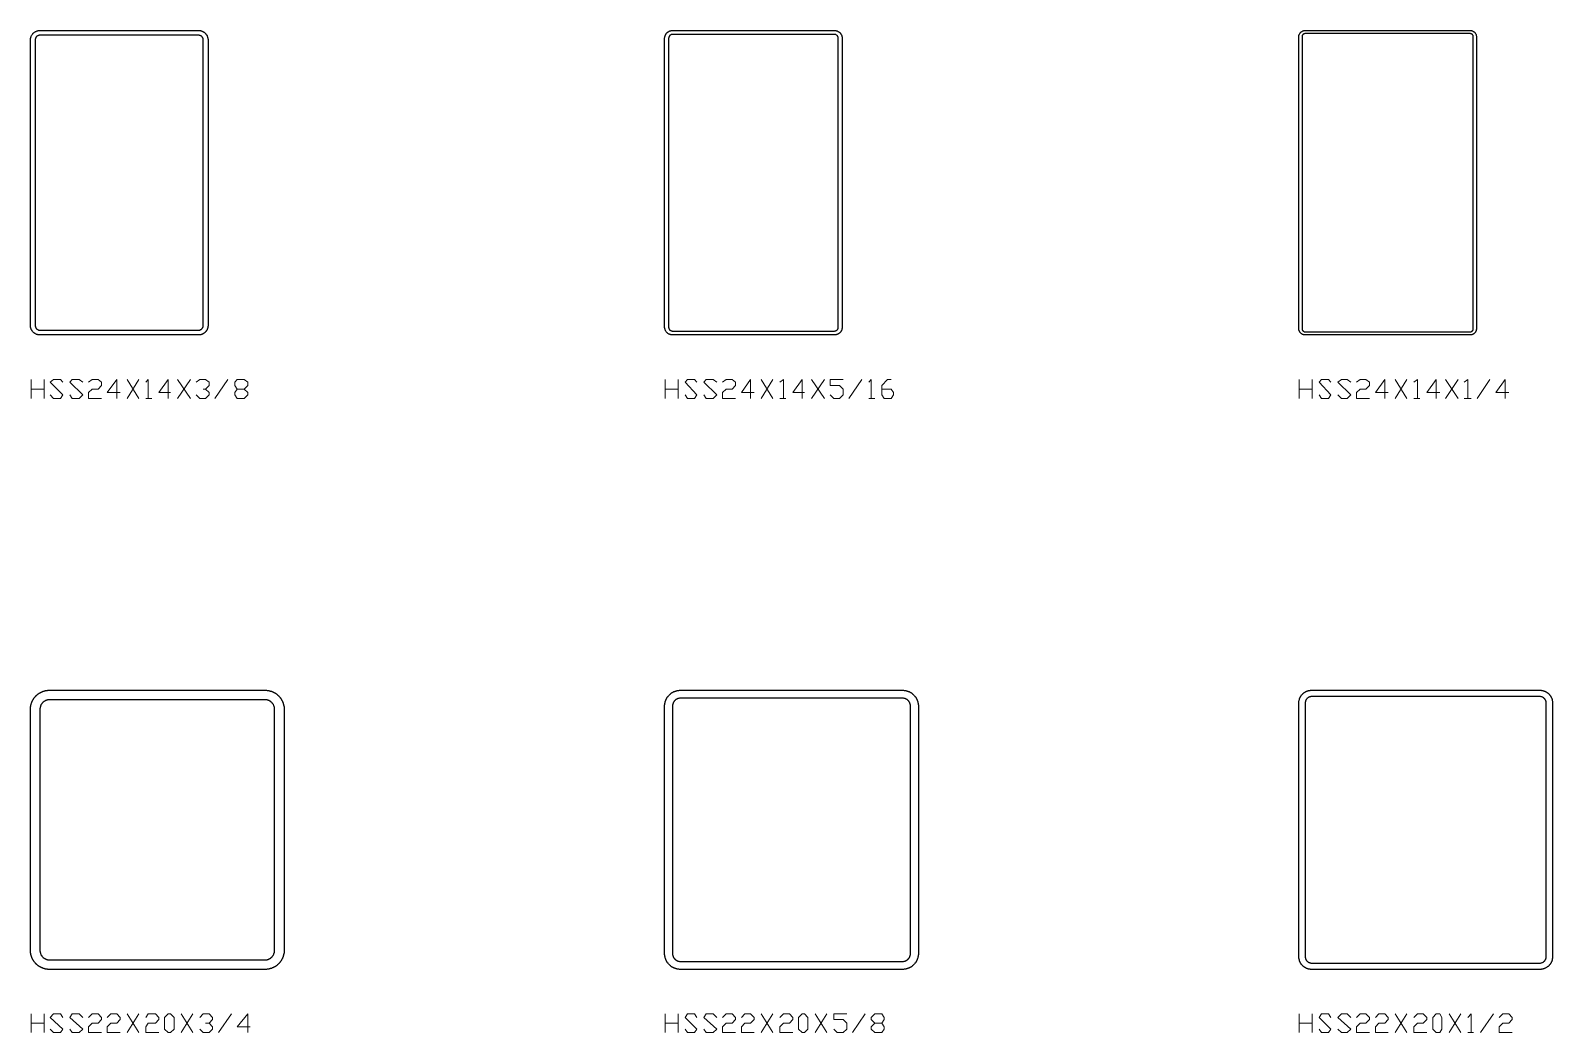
# Model space of a CAD drawing. Header units: inches. Extents: x 0 to 975, y -1305 to 34.
# Drawn here: x 350 to 470, y -105 to -26 of the extents above; entities that cross this region are included whole.
import ezdxf

# ---------------------------------------------------------------- set-up
doc = ezdxf.new("R2010")
doc.units = ezdxf.units.IN
doc.header["$MEASUREMENT"] = 0
doc.layers.add('AISC_STEEL', color=7, linetype='Continuous')

msp = doc.modelspace()

# ---------------------------------------------------------------- linework, layer by layer
at = {"color": 3, "lineweight": 0}
for p, q in [((350.07, -55), (350.07, -53.52)), ((351.08, -53.52), (351.08, -55)), ((357.63, -53.52), (358.55, -55)), ((357.63, -55), (358.55, -53.52)), ((361.6, -53.52), (362.61, -55)), ((361.6, -55), (362.61, -53.52)), ((364.55, -55), (365.56, -53.52)), ((400.05, -55), (400.05, -53.52)), ((401.07, -53.52), (401.07, -55)), ((407.61, -53.52), (408.54, -55)), ((407.61, -55), (408.54, -53.52)), ((411.58, -53.52), (412.59, -55)), ((411.58, -55), (412.59, -53.52)), ((414.53, -55), (415.54, -53.52)), ((450.03, -55), (450.03, -53.52)), ((451.05, -53.52), (451.05, -55)), ((457.6, -53.52), (458.52, -55)), ((457.6, -55), (458.52, -53.52)), ((461.56, -53.52), (462.57, -55)), ((461.56, -55), (462.57, -53.52)), ((464.05, -55), (465.06, -53.52)), ((350.07, -54.26), (351.08, -54.26)), ((359.11, -55), (359.57, -55)), ((400.05, -54.26), (401.07, -54.26)), ((409.09, -55), (409.55, -55)), ((416.1, -55), (416.56, -55)), ((450.03, -54.26), (451.05, -54.26)), ((459.07, -55), (459.53, -55)), ((463.04, -55), (463.59, -55)), ((350.07, -104.98), (350.07, -103.5)), ((350.07, -104.24), (351.08, -104.24)), ((351.08, -103.5), (351.08, -104.98)), ((357.63, -103.5), (358.55, -104.98)), ((357.63, -104.98), (358.55, -103.5)), ((361.87, -103.5), (362.8, -104.98)), ((361.87, -104.98), (362.8, -103.5)), ((364.83, -104.98), (365.84, -103.5)), ((400.05, -104.98), (400.05, -103.5)), ((400.05, -104.24), (401.07, -104.24)), ((401.07, -103.5), (401.07, -104.98)), ((407.61, -103.5), (408.54, -104.98)), ((407.61, -104.98), (408.54, -103.5)), ((411.86, -103.5), (412.78, -104.98)), ((411.86, -104.98), (412.78, -103.5)), ((414.81, -104.98), (415.82, -103.5)), ((450.03, -104.98), (450.03, -103.5)), ((450.03, -104.24), (451.05, -104.24)), ((451.05, -103.5), (451.05, -104.98)), ((457.6, -103.5), (458.52, -104.98)), ((457.6, -104.98), (458.52, -103.5)), ((461.84, -103.5), (462.76, -104.98)), ((461.84, -104.98), (462.76, -103.5)), ((464.33, -104.98), (465.34, -103.5)), ((360.86, -104.98), (360.86, -104.98)), ((410.84, -104.98), (410.84, -104.98)), ((460.82, -104.98), (460.82, -104.98)), ((463.31, -104.98), (463.77, -104.98))]:
    msp.add_line(p, q, dxfattribs=at)
for points in [[(351.55, -54.72), (351.82, -55), (352.38, -55), (352.56, -54.72), (351.55, -53.71), (351.82, -53.52), (352.38, -53.52), (352.56, -53.71)], [(353.11, -54.72), (353.3, -55), (353.85, -55), (354.13, -54.72), (353.11, -53.71), (353.3, -53.52), (353.85, -53.52), (354.13, -53.71)], [(354.59, -53.71), (354.87, -53.52), (355.33, -53.52), (355.6, -53.71), (355.6, -53.98), (355.33, -54.26), (354.87, -54.26), (354.59, -54.54), (354.59, -55), (355.6, -55)], [(357.08, -54.54), (356.06, -54.54), (356.8, -53.52), (356.8, -55)], [(359.11, -53.71), (359.29, -53.52), (359.29, -55)], [(361.04, -54.54), (360.12, -54.54), (360.86, -53.52), (360.86, -55)], [(363.07, -53.71), (363.35, -53.52), (363.81, -53.52), (364.09, -53.71), (364.09, -53.98), (363.81, -54.26), (363.63, -54.26)], [(366.85, -54.26), (367.13, -54.54), (367.13, -54.72), (366.85, -55), (366.3, -55), (366.12, -54.72), (366.12, -54.54), (366.3, -54.26), (366.85, -54.26), (367.13, -53.98), (367.13, -53.71), (366.85, -53.52), (366.3, -53.52), (366.12, -53.71), (366.12, -53.98), (366.3, -54.26)], [(401.62, -54.72), (401.8, -55), (402.36, -55), (402.54, -54.72), (401.62, -53.71), (401.8, -53.52), (402.36, -53.52), (402.54, -53.71)], [(403.1, -54.72), (403.28, -55), (403.83, -55), (404.11, -54.72), (403.1, -53.71), (403.28, -53.52), (403.83, -53.52), (404.11, -53.71)], [(404.57, -53.71), (404.85, -53.52), (405.31, -53.52), (405.58, -53.71), (405.58, -53.98), (405.31, -54.26), (404.85, -54.26), (404.57, -54.54), (404.57, -55), (405.58, -55)], [(407.06, -54.54), (406.05, -54.54), (406.78, -53.52), (406.78, -55)], [(409.09, -53.71), (409.37, -53.52), (409.37, -55)], [(411.03, -54.54), (410.1, -54.54), (410.84, -53.52), (410.84, -55)], [(413.05, -54.72), (413.33, -55), (413.79, -55), (414.07, -54.72), (414.07, -54.26), (413.79, -53.98), (413.05, -53.98), (413.05, -53.52), (414.07, -53.52)], [(416.1, -53.71), (416.28, -53.52), (416.28, -55)], [(417.11, -54.26), (417.85, -54.26), (418.03, -54.54), (418.03, -54.72), (417.85, -55), (417.3, -55), (417.11, -54.72), (417.11, -53.98), (417.57, -53.52), (417.85, -53.52)], [(451.6, -54.72), (451.79, -55), (452.34, -55), (452.52, -54.72), (451.6, -53.71), (451.79, -53.52), (452.34, -53.52), (452.52, -53.71)], [(453.08, -54.72), (453.35, -55), (453.81, -55), (454.09, -54.72), (453.08, -53.71), (453.35, -53.52), (453.81, -53.52), (454.09, -53.71)], [(454.55, -53.71), (454.83, -53.52), (455.29, -53.52), (455.57, -53.71), (455.57, -53.98), (455.29, -54.26), (454.83, -54.26), (454.55, -54.54), (454.55, -55), (455.57, -55)], [(457.04, -54.54), (456.03, -54.54), (456.77, -53.52), (456.77, -55)], [(459.07, -53.71), (459.35, -53.52), (459.35, -55)], [(461.1, -54.54), (460.09, -54.54), (460.82, -53.52), (460.82, -55)], [(463.04, -53.71), (463.31, -53.52), (463.31, -55)], [(466.54, -54.54), (465.53, -54.54), (466.26, -53.52), (466.26, -55)], [(363.81, -54.26), (364.09, -54.54), (364.09, -54.72), (363.81, -55), (363.35, -55), (363.07, -54.72)], [(351.55, -104.7), (351.82, -104.98), (352.38, -104.98), (352.56, -104.7), (351.55, -103.78), (351.82, -103.5), (352.38, -103.5), (352.56, -103.78)], [(353.11, -104.7), (353.3, -104.98), (353.85, -104.98), (354.13, -104.7), (353.11, -103.78), (353.3, -103.5), (353.85, -103.5), (354.13, -103.78)], [(354.59, -103.78), (354.87, -103.5), (355.33, -103.5), (355.6, -103.78), (355.6, -103.96), (355.33, -104.24), (354.87, -104.24), (354.59, -104.52), (354.59, -104.98), (355.6, -104.98)], [(356.06, -103.78), (356.34, -103.5), (356.8, -103.5), (357.08, -103.78), (357.08, -103.96), (356.8, -104.24), (356.34, -104.24), (356.06, -104.52), (356.06, -104.98), (357.08, -104.98)], [(359.11, -103.78), (359.29, -103.5), (359.85, -103.5), (360.12, -103.78), (360.12, -103.96), (359.85, -104.24), (359.29, -104.24), (359.11, -104.52), (359.11, -104.98), (360.12, -104.98)], [(363.35, -103.78), (363.63, -103.5), (364.09, -103.5), (364.36, -103.78), (364.36, -103.96), (364.09, -104.24), (363.81, -104.24)], [(364.09, -104.24), (364.36, -104.52), (364.36, -104.7), (364.09, -104.98), (363.63, -104.98), (363.35, -104.7)], [(367.32, -104.52), (366.3, -104.52), (367.13, -103.5), (367.13, -104.98)], [(401.62, -104.7), (401.8, -104.98), (402.36, -104.98), (402.54, -104.7), (401.62, -103.78), (401.8, -103.5), (402.36, -103.5), (402.54, -103.78)], [(403.1, -104.7), (403.28, -104.98), (403.83, -104.98), (404.11, -104.7), (403.1, -103.78), (403.28, -103.5), (403.83, -103.5), (404.11, -103.78)], [(404.57, -103.78), (404.85, -103.5), (405.31, -103.5), (405.58, -103.78), (405.58, -103.96), (405.31, -104.24), (404.85, -104.24), (404.57, -104.52), (404.57, -104.98), (405.58, -104.98)], [(406.05, -103.78), (406.32, -103.5), (406.78, -103.5), (407.06, -103.78), (407.06, -103.96), (406.78, -104.24), (406.32, -104.24), (406.05, -104.52), (406.05, -104.98), (407.06, -104.98)], [(409.09, -103.78), (409.37, -103.5), (409.83, -103.5), (410.1, -103.78), (410.1, -103.96), (409.83, -104.24), (409.37, -104.24), (409.09, -104.52), (409.09, -104.98), (410.1, -104.98)], [(413.33, -104.7), (413.61, -104.98), (414.07, -104.98), (414.35, -104.7), (414.35, -104.24), (414.07, -103.96), (413.33, -103.96), (413.33, -103.5), (414.35, -103.5)], [(417.11, -104.24), (417.3, -104.52), (417.3, -104.7), (417.11, -104.98), (416.56, -104.98), (416.28, -104.7), (416.28, -104.52), (416.56, -104.24), (417.11, -104.24), (417.3, -103.96), (417.3, -103.78), (417.11, -103.5), (416.56, -103.5), (416.28, -103.78), (416.28, -103.96), (416.56, -104.24)], [(451.6, -104.7), (451.79, -104.98), (452.34, -104.98), (452.52, -104.7), (451.6, -103.78), (451.79, -103.5), (452.34, -103.5), (452.52, -103.78)], [(453.08, -104.7), (453.35, -104.98), (453.81, -104.98), (454.09, -104.7), (453.08, -103.78), (453.35, -103.5), (453.81, -103.5), (454.09, -103.78)], [(454.55, -103.78), (454.83, -103.5), (455.29, -103.5), (455.57, -103.78), (455.57, -103.96), (455.29, -104.24), (454.83, -104.24), (454.55, -104.52), (454.55, -104.98), (455.57, -104.98)], [(456.03, -103.78), (456.3, -103.5), (456.77, -103.5), (457.04, -103.78), (457.04, -103.96), (456.77, -104.24), (456.3, -104.24), (456.03, -104.52), (456.03, -104.98), (457.04, -104.98)], [(459.07, -103.78), (459.35, -103.5), (459.81, -103.5), (460.09, -103.78), (460.09, -103.96), (459.81, -104.24), (459.35, -104.24), (459.07, -104.52), (459.07, -104.98), (460.09, -104.98)], [(463.31, -103.78), (463.59, -103.5), (463.59, -104.98)], [(465.8, -103.78), (466.08, -103.5), (466.54, -103.5), (466.82, -103.78), (466.82, -103.96), (466.54, -104.24), (466.08, -104.24), (465.8, -104.52), (465.8, -104.98), (466.82, -104.98)]]:
    msp.add_lwpolyline(points, dxfattribs=at)
for points in [[(360.86, -104.98), (360.58, -104.7), (360.58, -103.78), (360.86, -103.5), (361.04, -103.5), (361.32, -103.78), (361.32, -104.7), (361.04, -104.98)], [(410.84, -104.98), (410.56, -104.7), (410.56, -103.78), (410.84, -103.5), (411.03, -103.5), (411.3, -103.78), (411.3, -104.7), (411.03, -104.98)], [(460.82, -104.98), (460.55, -104.7), (460.55, -103.78), (460.82, -103.5), (461.1, -103.5), (461.28, -103.78), (461.28, -104.7), (461.1, -104.98)]]:
    msp.add_lwpolyline(points, close=True, dxfattribs=at)
at = {"layer": 'AISC_STEEL'}
for points in [[(363.25, -26), (363.28, -26), (363.31, -26), (363.34, -26.01), (363.37, -26.01), (363.4, -26.01), (363.43, -26.02), (363.45, -26.03), (363.48, -26.04), (363.51, -26.05), (363.54, -26.06), (363.56, -26.07), (363.59, -26.08), (363.62, -26.1), (363.64, -26.11), (363.67, -26.13), (363.69, -26.14), (363.71, -26.16), (363.74, -26.18), (363.76, -26.2), (363.78, -26.22), (363.8, -26.24), (363.82, -26.26), (363.84, -26.29), (363.86, -26.31), (363.87, -26.33), (363.89, -26.36), (363.9, -26.38), (363.92, -26.41), (363.93, -26.44), (363.94, -26.46), (363.95, -26.49), (363.96, -26.52), (363.97, -26.55), (363.98, -26.57), (363.99, -26.6), (363.99, -26.63), (363.99, -26.66), (364, -26.69), (364, -26.72), (364, -26.75), (364, -49.25), (364, -49.28), (364, -49.31), (363.99, -49.34), (363.99, -49.37), (363.99, -49.4), (363.98, -49.43), (363.97, -49.45), (363.96, -49.48), (363.95, -49.51), (363.94, -49.54), (363.93, -49.56), (363.92, -49.59), (363.9, -49.62), (363.89, -49.64), (363.87, -49.67), (363.86, -49.69), (363.84, -49.71), (363.82, -49.74), (363.8, -49.76), (363.78, -49.78), (363.76, -49.8), (363.74, -49.82), (363.71, -49.84), (363.69, -49.86), (363.67, -49.87), (363.64, -49.89), (363.62, -49.9), (363.59, -49.92), (363.56, -49.93), (363.54, -49.94), (363.51, -49.95), (363.48, -49.96), (363.45, -49.97), (363.43, -49.98), (363.4, -49.99), (363.37, -49.99), (363.34, -49.99), (363.31, -50), (363.28, -50), (363.25, -50), (350.75, -50), (350.72, -50), (350.69, -50), (350.66, -49.99), (350.63, -49.99), (350.6, -49.99), (350.57, -49.98), (350.55, -49.97), (350.52, -49.96), (350.49, -49.95), (350.46, -49.94), (350.44, -49.93), (350.41, -49.92), (350.38, -49.9), (350.36, -49.89), (350.33, -49.87), (350.31, -49.86), (350.29, -49.84), (350.26, -49.82), (350.24, -49.8), (350.22, -49.78), (350.2, -49.76), (350.18, -49.74), (350.16, -49.71), (350.14, -49.69), (350.13, -49.67), (350.11, -49.64), (350.1, -49.62), (350.08, -49.59), (350.07, -49.56), (350.06, -49.54), (350.05, -49.51), (350.04, -49.48), (350.03, -49.45), (350.02, -49.43), (350.01, -49.4), (350.01, -49.37), (350.01, -49.34), (350, -49.31), (350, -49.28), (350, -49.25), (350, -26.75), (350, -26.72), (350, -26.69), (350.01, -26.66), (350.01, -26.63), (350.01, -26.6), (350.02, -26.57), (350.03, -26.55), (350.04, -26.52), (350.05, -26.49), (350.06, -26.46), (350.07, -26.44), (350.08, -26.41), (350.1, -26.38), (350.11, -26.36), (350.13, -26.33), (350.14, -26.31), (350.16, -26.29), (350.18, -26.26), (350.2, -26.24), (350.22, -26.22), (350.24, -26.2), (350.26, -26.18), (350.29, -26.16), (350.31, -26.14), (350.33, -26.13), (350.36, -26.11), (350.38, -26.1), (350.41, -26.08), (350.44, -26.07), (350.46, -26.06), (350.49, -26.05), (350.52, -26.04), (350.55, -26.03), (350.57, -26.02), (350.6, -26.01), (350.63, -26.01), (350.66, -26.01), (350.69, -26), (350.72, -26), (350.75, -26)], [(350.75, -26.38), (350.72, -26.38), (350.69, -26.38), (350.66, -26.39), (350.63, -26.39), (350.61, -26.4), (350.58, -26.42), (350.55, -26.43), (350.53, -26.45), (350.51, -26.46), (350.48, -26.48), (350.46, -26.51), (350.45, -26.53), (350.43, -26.55), (350.42, -26.58), (350.4, -26.61), (350.39, -26.63), (350.39, -26.66), (350.38, -26.69), (350.38, -26.72), (350.38, -26.75), (350.38, -49.25), (350.38, -49.28), (350.38, -49.31), (350.39, -49.34), (350.39, -49.37), (350.4, -49.39), (350.42, -49.42), (350.43, -49.45), (350.45, -49.47), (350.46, -49.49), (350.48, -49.52), (350.51, -49.54), (350.53, -49.55), (350.55, -49.57), (350.58, -49.58), (350.61, -49.6), (350.63, -49.61), (350.66, -49.61), (350.69, -49.62), (350.72, -49.62), (350.75, -49.62), (363.25, -49.62), (363.28, -49.62), (363.31, -49.62), (363.34, -49.61), (363.37, -49.61), (363.39, -49.6), (363.42, -49.58), (363.45, -49.57), (363.47, -49.55), (363.49, -49.54), (363.52, -49.52), (363.54, -49.49), (363.55, -49.47), (363.57, -49.45), (363.58, -49.42), (363.6, -49.39), (363.61, -49.37), (363.61, -49.34), (363.62, -49.31), (363.62, -49.28), (363.62, -49.25), (363.62, -26.75), (363.62, -26.72), (363.62, -26.69), (363.61, -26.66), (363.61, -26.63), (363.6, -26.61), (363.58, -26.58), (363.57, -26.55), (363.55, -26.53), (363.54, -26.51), (363.52, -26.48), (363.49, -26.46), (363.47, -26.45), (363.45, -26.43), (363.42, -26.42), (363.39, -26.4), (363.37, -26.39), (363.34, -26.39), (363.31, -26.38), (363.28, -26.38), (363.25, -26.38)], [(413.38, -26), (413.4, -26), (413.43, -26), (413.46, -26.01), (413.49, -26.01), (413.52, -26.02), (413.55, -26.03), (413.58, -26.03), (413.61, -26.04), (413.63, -26.06), (413.66, -26.07), (413.69, -26.08), (413.71, -26.1), (413.74, -26.12), (413.76, -26.13), (413.78, -26.15), (413.81, -26.17), (413.83, -26.19), (413.85, -26.22), (413.87, -26.24), (413.88, -26.26), (413.9, -26.29), (413.92, -26.31), (413.93, -26.34), (413.94, -26.37), (413.96, -26.39), (413.97, -26.42), (413.97, -26.45), (413.98, -26.48), (413.99, -26.51), (413.99, -26.54), (414, -26.57), (414, -26.6), (414, -26.62), (414, -49.38), (414, -49.4), (414, -49.43), (413.99, -49.46), (413.99, -49.49), (413.98, -49.52), (413.97, -49.55), (413.97, -49.58), (413.96, -49.61), (413.94, -49.63), (413.93, -49.66), (413.92, -49.69), (413.9, -49.71), (413.88, -49.74), (413.87, -49.76), (413.85, -49.78), (413.83, -49.81), (413.81, -49.83), (413.78, -49.85), (413.76, -49.87), (413.74, -49.88), (413.71, -49.9), (413.69, -49.92), (413.66, -49.93), (413.63, -49.94), (413.61, -49.96), (413.58, -49.97), (413.55, -49.97), (413.52, -49.98), (413.49, -49.99), (413.46, -49.99), (413.43, -50), (413.4, -50), (413.38, -50), (400.62, -50), (400.6, -50), (400.57, -50), (400.54, -49.99), (400.51, -49.99), (400.48, -49.98), (400.45, -49.97), (400.42, -49.97), (400.39, -49.96), (400.37, -49.94), (400.34, -49.93), (400.31, -49.92), (400.29, -49.9), (400.26, -49.88), (400.24, -49.87), (400.22, -49.85), (400.19, -49.83), (400.17, -49.81), (400.15, -49.78), (400.13, -49.76), (400.12, -49.74), (400.1, -49.71), (400.08, -49.69), (400.07, -49.66), (400.06, -49.63), (400.04, -49.61), (400.03, -49.58), (400.03, -49.55), (400.02, -49.52), (400.01, -49.49), (400.01, -49.46), (400, -49.43), (400, -49.4), (400, -49.38), (400, -26.62), (400, -26.6), (400, -26.57), (400.01, -26.54), (400.01, -26.51), (400.02, -26.48), (400.03, -26.45), (400.03, -26.42), (400.04, -26.39), (400.06, -26.37), (400.07, -26.34), (400.08, -26.31), (400.1, -26.29), (400.12, -26.26), (400.13, -26.24), (400.15, -26.22), (400.17, -26.19), (400.19, -26.17), (400.22, -26.15), (400.24, -26.13), (400.26, -26.12), (400.29, -26.1), (400.31, -26.08), (400.34, -26.07), (400.37, -26.06), (400.39, -26.04), (400.42, -26.03), (400.45, -26.03), (400.48, -26.02), (400.51, -26.01), (400.54, -26.01), (400.57, -26), (400.6, -26), (400.62, -26)], [(400.62, -26.31), (400.6, -26.31), (400.57, -26.32), (400.54, -26.32), (400.51, -26.33), (400.49, -26.35), (400.46, -26.36), (400.44, -26.38), (400.41, -26.39), (400.39, -26.41), (400.38, -26.44), (400.36, -26.46), (400.35, -26.49), (400.33, -26.51), (400.32, -26.54), (400.32, -26.57), (400.31, -26.6), (400.31, -26.62), (400.31, -49.38), (400.31, -49.4), (400.32, -49.43), (400.32, -49.46), (400.33, -49.49), (400.35, -49.51), (400.36, -49.54), (400.38, -49.56), (400.39, -49.59), (400.41, -49.61), (400.44, -49.62), (400.46, -49.64), (400.49, -49.65), (400.51, -49.67), (400.54, -49.68), (400.57, -49.68), (400.6, -49.69), (400.62, -49.69), (413.38, -49.69), (413.4, -49.69), (413.43, -49.68), (413.46, -49.68), (413.49, -49.67), (413.51, -49.65), (413.54, -49.64), (413.56, -49.62), (413.59, -49.61), (413.61, -49.59), (413.62, -49.56), (413.64, -49.54), (413.65, -49.51), (413.67, -49.49), (413.68, -49.46), (413.68, -49.43), (413.69, -49.4), (413.69, -49.38), (413.69, -26.62), (413.69, -26.6), (413.68, -26.57), (413.68, -26.54), (413.67, -26.51), (413.65, -26.49), (413.64, -26.46), (413.62, -26.44), (413.61, -26.41), (413.59, -26.39), (413.56, -26.38), (413.54, -26.36), (413.51, -26.35), (413.49, -26.33), (413.46, -26.32), (413.43, -26.32), (413.4, -26.31), (413.38, -26.31)], [(463.5, -26), (463.53, -26), (463.56, -26), (463.59, -26.01), (463.62, -26.01), (463.64, -26.02), (463.67, -26.03), (463.7, -26.04), (463.72, -26.05), (463.75, -26.07), (463.77, -26.08), (463.8, -26.1), (463.82, -26.12), (463.84, -26.14), (463.86, -26.16), (463.88, -26.18), (463.9, -26.2), (463.92, -26.23), (463.93, -26.25), (463.95, -26.28), (463.96, -26.3), (463.97, -26.33), (463.98, -26.36), (463.99, -26.38), (463.99, -26.41), (464, -26.44), (464, -26.47), (464, -26.5), (464, -49.5), (464, -49.53), (464, -49.56), (463.99, -49.59), (463.99, -49.62), (463.98, -49.64), (463.97, -49.67), (463.96, -49.7), (463.95, -49.72), (463.93, -49.75), (463.92, -49.77), (463.9, -49.8), (463.88, -49.82), (463.86, -49.84), (463.84, -49.86), (463.82, -49.88), (463.8, -49.9), (463.77, -49.92), (463.75, -49.93), (463.72, -49.95), (463.7, -49.96), (463.67, -49.97), (463.64, -49.98), (463.62, -49.99), (463.59, -49.99), (463.56, -50), (463.53, -50), (463.5, -50), (450.5, -50), (450.47, -50), (450.44, -50), (450.41, -49.99), (450.38, -49.99), (450.36, -49.98), (450.33, -49.97), (450.3, -49.96), (450.28, -49.95), (450.25, -49.93), (450.23, -49.92), (450.2, -49.9), (450.18, -49.88), (450.16, -49.86), (450.14, -49.84), (450.12, -49.82), (450.1, -49.8), (450.08, -49.77), (450.07, -49.75), (450.05, -49.72), (450.04, -49.7), (450.03, -49.67), (450.02, -49.64), (450.01, -49.62), (450.01, -49.59), (450, -49.56), (450, -49.53), (450, -49.5), (450, -26.5), (450, -26.47), (450, -26.44), (450.01, -26.41), (450.01, -26.38), (450.02, -26.36), (450.03, -26.33), (450.04, -26.3), (450.05, -26.28), (450.07, -26.25), (450.08, -26.23), (450.1, -26.2), (450.12, -26.18), (450.14, -26.16), (450.16, -26.14), (450.18, -26.12), (450.2, -26.1), (450.23, -26.08), (450.25, -26.07), (450.28, -26.05), (450.3, -26.04), (450.33, -26.03), (450.36, -26.02), (450.38, -26.01), (450.41, -26.01), (450.44, -26), (450.47, -26), (450.5, -26)], [(450.5, -26.25), (450.47, -26.25), (450.44, -26.26), (450.42, -26.26), (450.39, -26.27), (450.37, -26.29), (450.34, -26.3), (450.32, -26.32), (450.3, -26.34), (450.29, -26.37), (450.27, -26.39), (450.26, -26.42), (450.26, -26.44), (450.25, -26.47), (450.25, -26.5), (450.25, -49.5), (450.25, -49.53), (450.26, -49.56), (450.26, -49.58), (450.27, -49.61), (450.29, -49.63), (450.3, -49.66), (450.32, -49.68), (450.34, -49.7), (450.37, -49.71), (450.39, -49.73), (450.42, -49.74), (450.44, -49.74), (450.47, -49.75), (450.5, -49.75), (463.5, -49.75), (463.53, -49.75), (463.56, -49.74), (463.58, -49.74), (463.61, -49.73), (463.63, -49.71), (463.66, -49.7), (463.68, -49.68), (463.7, -49.66), (463.71, -49.63), (463.73, -49.61), (463.74, -49.58), (463.74, -49.56), (463.75, -49.53), (463.75, -49.5), (463.75, -26.5), (463.75, -26.47), (463.74, -26.44), (463.74, -26.42), (463.73, -26.39), (463.71, -26.37), (463.7, -26.34), (463.68, -26.32), (463.66, -26.3), (463.63, -26.29), (463.61, -26.27), (463.58, -26.26), (463.56, -26.26), (463.53, -26.25), (463.5, -26.25)], [(368.5, -78), (368.53, -78), (368.56, -78), (368.59, -78), (368.62, -78), (368.65, -78.01), (368.68, -78.01), (368.71, -78.01), (368.74, -78.02), (368.77, -78.02), (368.8, -78.03), (368.83, -78.04), (368.85, -78.04), (368.88, -78.05), (368.91, -78.06), (368.94, -78.07), (368.97, -78.08), (369, -78.08), (369.03, -78.1), (369.05, -78.11), (369.08, -78.12), (369.11, -78.13), (369.14, -78.14), (369.16, -78.15), (369.19, -78.17), (369.22, -78.18), (369.24, -78.2), (369.27, -78.21), (369.29, -78.23), (369.32, -78.24), (369.34, -78.26), (369.37, -78.28), (369.39, -78.29), (369.42, -78.31), (369.44, -78.33), (369.46, -78.35), (369.48, -78.37), (369.51, -78.39), (369.53, -78.41), (369.55, -78.43), (369.57, -78.45), (369.59, -78.47), (369.61, -78.49), (369.63, -78.52), (369.65, -78.54), (369.67, -78.56), (369.69, -78.58), (369.71, -78.61), (369.72, -78.63), (369.74, -78.66), (369.76, -78.68), (369.77, -78.71), (369.79, -78.73), (369.8, -78.76), (369.82, -78.78), (369.83, -78.81), (369.85, -78.84), (369.86, -78.86), (369.87, -78.89), (369.88, -78.92), (369.89, -78.95), (369.9, -78.97), (369.92, -79), (369.92, -79.03), (369.93, -79.06), (369.94, -79.09), (369.95, -79.12), (369.96, -79.15), (369.96, -79.17), (369.97, -79.2), (369.98, -79.23), (369.98, -79.26), (369.99, -79.29), (369.99, -79.32), (369.99, -79.35), (370, -79.38), (370, -79.41), (370, -79.44), (370, -79.47), (370, -79.5), (370, -98.5), (370, -98.53), (370, -98.56), (370, -98.59), (370, -98.62), (369.99, -98.65), (369.99, -98.68), (369.99, -98.71), (369.98, -98.74), (369.98, -98.77), (369.97, -98.8), (369.96, -98.83), (369.96, -98.85), (369.95, -98.88), (369.94, -98.91), (369.93, -98.94), (369.92, -98.97), (369.92, -99), (369.9, -99.03), (369.89, -99.05), (369.88, -99.08), (369.87, -99.11), (369.86, -99.14), (369.85, -99.16), (369.83, -99.19), (369.82, -99.22), (369.8, -99.24), (369.79, -99.27), (369.77, -99.29), (369.76, -99.32), (369.74, -99.34), (369.72, -99.37), (369.71, -99.39), (369.69, -99.42), (369.67, -99.44), (369.65, -99.46), (369.63, -99.48), (369.61, -99.51), (369.59, -99.53), (369.57, -99.55), (369.55, -99.57), (369.53, -99.59), (369.51, -99.61), (369.48, -99.63), (369.46, -99.65), (369.44, -99.67), (369.42, -99.69), (369.39, -99.71), (369.37, -99.72), (369.34, -99.74), (369.32, -99.76), (369.29, -99.77), (369.27, -99.79), (369.24, -99.8), (369.22, -99.82), (369.19, -99.83), (369.16, -99.85), (369.14, -99.86), (369.11, -99.87), (369.08, -99.88), (369.05, -99.89), (369.03, -99.9), (369, -99.92), (368.97, -99.92), (368.94, -99.93), (368.91, -99.94), (368.88, -99.95), (368.85, -99.96), (368.83, -99.96), (368.8, -99.97), (368.77, -99.98), (368.74, -99.98), (368.71, -99.99), (368.68, -99.99), (368.65, -99.99), (368.62, -100), (368.59, -100), (368.56, -100), (368.53, -100), (368.5, -100), (351.5, -100), (351.47, -100), (351.44, -100), (351.41, -100), (351.38, -100), (351.35, -99.99), (351.32, -99.99), (351.29, -99.99), (351.26, -99.98), (351.23, -99.98), (351.2, -99.97), (351.17, -99.96), (351.15, -99.96), (351.12, -99.95), (351.09, -99.94), (351.06, -99.93), (351.03, -99.92), (351, -99.92), (350.97, -99.9), (350.95, -99.89), (350.92, -99.88), (350.89, -99.87), (350.86, -99.86), (350.84, -99.85), (350.81, -99.83), (350.78, -99.82), (350.76, -99.8), (350.73, -99.79), (350.71, -99.77), (350.68, -99.76), (350.66, -99.74), (350.63, -99.72), (350.61, -99.71), (350.58, -99.69), (350.56, -99.67), (350.54, -99.65), (350.52, -99.63), (350.49, -99.61), (350.47, -99.59), (350.45, -99.57), (350.43, -99.55), (350.41, -99.53), (350.39, -99.51), (350.37, -99.48), (350.35, -99.46), (350.33, -99.44), (350.31, -99.42), (350.29, -99.39), (350.28, -99.37), (350.26, -99.34), (350.24, -99.32), (350.23, -99.29), (350.21, -99.27), (350.2, -99.24), (350.18, -99.22), (350.17, -99.19), (350.15, -99.16), (350.14, -99.14), (350.13, -99.11), (350.12, -99.08), (350.11, -99.05), (350.1, -99.03), (350.08, -99), (350.08, -98.97), (350.07, -98.94), (350.06, -98.91), (350.05, -98.88), (350.04, -98.85), (350.04, -98.83), (350.03, -98.8), (350.02, -98.77), (350.02, -98.74), (350.01, -98.71), (350.01, -98.68), (350.01, -98.65), (350, -98.62), (350, -98.59), (350, -98.56), (350, -98.53), (350, -98.5), (350, -79.5), (350, -79.47), (350, -79.44), (350, -79.41), (350, -79.38), (350.01, -79.35), (350.01, -79.32), (350.01, -79.29), (350.02, -79.26), (350.02, -79.23), (350.03, -79.2), (350.04, -79.17), (350.04, -79.15), (350.05, -79.12), (350.06, -79.09), (350.07, -79.06), (350.08, -79.03), (350.08, -79), (350.1, -78.97), (350.11, -78.95), (350.12, -78.92), (350.13, -78.89), (350.14, -78.86), (350.15, -78.84), (350.17, -78.81), (350.18, -78.78), (350.2, -78.76), (350.21, -78.73), (350.23, -78.71), (350.24, -78.68), (350.26, -78.66), (350.28, -78.63), (350.29, -78.61), (350.31, -78.58), (350.33, -78.56), (350.35, -78.54), (350.37, -78.52), (350.39, -78.49), (350.41, -78.47), (350.43, -78.45), (350.45, -78.43), (350.47, -78.41), (350.49, -78.39), (350.52, -78.37), (350.54, -78.35), (350.56, -78.33), (350.58, -78.31), (350.61, -78.29), (350.63, -78.28), (350.66, -78.26), (350.68, -78.24), (350.71, -78.23), (350.73, -78.21), (350.76, -78.2), (350.78, -78.18), (350.81, -78.17), (350.84, -78.15), (350.86, -78.14), (350.89, -78.13), (350.92, -78.12), (350.95, -78.11), (350.97, -78.1), (351, -78.08), (351.03, -78.08), (351.06, -78.07), (351.09, -78.06), (351.12, -78.05), (351.15, -78.04), (351.17, -78.04), (351.2, -78.03), (351.23, -78.02), (351.26, -78.02), (351.29, -78.01), (351.32, -78.01), (351.35, -78.01), (351.38, -78), (351.41, -78), (351.44, -78), (351.47, -78), (351.5, -78)], [(418.75, -78), (418.78, -78), (418.81, -78), (418.84, -78), (418.87, -78.01), (418.9, -78.01), (418.93, -78.01), (418.96, -78.02), (418.99, -78.02), (419.02, -78.03), (419.04, -78.04), (419.07, -78.04), (419.1, -78.05), (419.13, -78.06), (419.16, -78.07), (419.19, -78.08), (419.21, -78.09), (419.24, -78.1), (419.27, -78.11), (419.3, -78.13), (419.32, -78.14), (419.35, -78.15), (419.38, -78.17), (419.4, -78.18), (419.43, -78.2), (419.45, -78.21), (419.48, -78.23), (419.5, -78.25), (419.52, -78.27), (419.55, -78.29), (419.57, -78.31), (419.59, -78.33), (419.61, -78.35), (419.63, -78.37), (419.65, -78.39), (419.67, -78.41), (419.69, -78.43), (419.71, -78.45), (419.73, -78.48), (419.75, -78.5), (419.77, -78.52), (419.79, -78.55), (419.8, -78.57), (419.82, -78.6), (419.83, -78.62), (419.85, -78.65), (419.86, -78.68), (419.87, -78.7), (419.89, -78.73), (419.9, -78.76), (419.91, -78.79), (419.92, -78.81), (419.93, -78.84), (419.94, -78.87), (419.95, -78.9), (419.96, -78.93), (419.96, -78.96), (419.97, -78.98), (419.98, -79.01), (419.98, -79.04), (419.99, -79.07), (419.99, -79.1), (419.99, -79.13), (420, -79.16), (420, -79.19), (420, -79.22), (420, -79.25), (420, -98.75), (420, -98.78), (420, -98.81), (420, -98.84), (419.99, -98.87), (419.99, -98.9), (419.99, -98.93), (419.98, -98.96), (419.98, -98.99), (419.97, -99.02), (419.96, -99.04), (419.96, -99.07), (419.95, -99.1), (419.94, -99.13), (419.93, -99.16), (419.92, -99.19), (419.91, -99.21), (419.9, -99.24), (419.89, -99.27), (419.87, -99.3), (419.86, -99.32), (419.85, -99.35), (419.83, -99.38), (419.82, -99.4), (419.8, -99.43), (419.79, -99.45), (419.77, -99.48), (419.75, -99.5), (419.73, -99.52), (419.71, -99.55), (419.69, -99.57), (419.67, -99.59), (419.65, -99.61), (419.63, -99.63), (419.61, -99.65), (419.59, -99.67), (419.57, -99.69), (419.55, -99.71), (419.52, -99.73), (419.5, -99.75), (419.48, -99.77), (419.45, -99.79), (419.43, -99.8), (419.4, -99.82), (419.38, -99.83), (419.35, -99.85), (419.32, -99.86), (419.3, -99.87), (419.27, -99.89), (419.24, -99.9), (419.21, -99.91), (419.19, -99.92), (419.16, -99.93), (419.13, -99.94), (419.1, -99.95), (419.07, -99.96), (419.04, -99.96), (419.02, -99.97), (418.99, -99.98), (418.96, -99.98), (418.93, -99.99), (418.9, -99.99), (418.87, -99.99), (418.84, -100), (418.81, -100), (418.78, -100), (418.75, -100), (401.25, -100), (401.22, -100), (401.19, -100), (401.16, -100), (401.13, -99.99), (401.1, -99.99), (401.07, -99.99), (401.04, -99.98), (401.01, -99.98), (400.98, -99.97), (400.96, -99.96), (400.93, -99.96), (400.9, -99.95), (400.87, -99.94), (400.84, -99.93), (400.81, -99.92), (400.79, -99.91), (400.76, -99.9), (400.73, -99.89), (400.7, -99.87), (400.68, -99.86), (400.65, -99.85), (400.62, -99.83), (400.6, -99.82), (400.57, -99.8), (400.55, -99.79), (400.52, -99.77), (400.5, -99.75), (400.48, -99.73), (400.45, -99.71), (400.43, -99.69), (400.41, -99.67), (400.39, -99.65), (400.37, -99.63), (400.35, -99.61), (400.33, -99.59), (400.31, -99.57), (400.29, -99.55), (400.27, -99.52), (400.25, -99.5), (400.23, -99.48), (400.21, -99.45), (400.2, -99.43), (400.18, -99.4), (400.17, -99.38), (400.15, -99.35), (400.14, -99.32), (400.13, -99.3), (400.11, -99.27), (400.1, -99.24), (400.09, -99.21), (400.08, -99.19), (400.07, -99.16), (400.06, -99.13), (400.05, -99.1), (400.04, -99.07), (400.04, -99.04), (400.03, -99.02), (400.02, -98.99), (400.02, -98.96), (400.01, -98.93), (400.01, -98.9), (400.01, -98.87), (400, -98.84), (400, -98.81), (400, -98.78), (400, -98.75), (400, -79.25), (400, -79.22), (400, -79.19), (400, -79.16), (400.01, -79.13), (400.01, -79.1), (400.01, -79.07), (400.02, -79.04), (400.02, -79.01), (400.03, -78.98), (400.04, -78.96), (400.04, -78.93), (400.05, -78.9), (400.06, -78.87), (400.07, -78.84), (400.08, -78.81), (400.09, -78.79), (400.1, -78.76), (400.11, -78.73), (400.13, -78.7), (400.14, -78.68), (400.15, -78.65), (400.17, -78.62), (400.18, -78.6), (400.2, -78.57), (400.21, -78.55), (400.23, -78.52), (400.25, -78.5), (400.27, -78.48), (400.29, -78.45), (400.31, -78.43), (400.33, -78.41), (400.35, -78.39), (400.37, -78.37), (400.39, -78.35), (400.41, -78.33), (400.43, -78.31), (400.45, -78.29), (400.48, -78.27), (400.5, -78.25), (400.52, -78.23), (400.55, -78.21), (400.57, -78.2), (400.6, -78.18), (400.62, -78.17), (400.65, -78.15), (400.68, -78.14), (400.7, -78.13), (400.73, -78.11), (400.76, -78.1), (400.79, -78.09), (400.81, -78.08), (400.84, -78.07), (400.87, -78.06), (400.9, -78.05), (400.93, -78.04), (400.96, -78.04), (400.98, -78.03), (401.01, -78.02), (401.04, -78.02), (401.07, -78.01), (401.1, -78.01), (401.13, -78.01), (401.16, -78), (401.19, -78), (401.22, -78), (401.25, -78)], [(469, -78), (469.03, -78), (469.06, -78), (469.09, -78), (469.12, -78.01), (469.15, -78.01), (469.18, -78.02), (469.21, -78.02), (469.23, -78.03), (469.26, -78.04), (469.29, -78.04), (469.32, -78.05), (469.35, -78.06), (469.38, -78.07), (469.4, -78.08), (469.43, -78.1), (469.46, -78.11), (469.48, -78.12), (469.51, -78.14), (469.53, -78.15), (469.56, -78.17), (469.58, -78.19), (469.61, -78.21), (469.63, -78.22), (469.65, -78.24), (469.67, -78.26), (469.7, -78.28), (469.72, -78.3), (469.74, -78.33), (469.76, -78.35), (469.78, -78.37), (469.79, -78.39), (469.81, -78.42), (469.83, -78.44), (469.85, -78.47), (469.86, -78.49), (469.88, -78.52), (469.89, -78.54), (469.9, -78.57), (469.92, -78.6), (469.93, -78.62), (469.94, -78.65), (469.95, -78.68), (469.96, -78.71), (469.96, -78.74), (469.97, -78.77), (469.98, -78.79), (469.98, -78.82), (469.99, -78.85), (469.99, -78.88), (470, -78.91), (470, -78.94), (470, -78.97), (470, -79), (470, -99), (470, -99.03), (470, -99.06), (470, -99.09), (469.99, -99.12), (469.99, -99.15), (469.98, -99.18), (469.98, -99.21), (469.97, -99.23), (469.96, -99.26), (469.96, -99.29), (469.95, -99.32), (469.94, -99.35), (469.93, -99.38), (469.92, -99.4), (469.9, -99.43), (469.89, -99.46), (469.88, -99.48), (469.86, -99.51), (469.85, -99.53), (469.83, -99.56), (469.81, -99.58), (469.79, -99.61), (469.78, -99.63), (469.76, -99.65), (469.74, -99.67), (469.72, -99.7), (469.7, -99.72), (469.67, -99.74), (469.65, -99.76), (469.63, -99.78), (469.61, -99.79), (469.58, -99.81), (469.56, -99.83), (469.53, -99.85), (469.51, -99.86), (469.48, -99.88), (469.46, -99.89), (469.43, -99.9), (469.4, -99.92), (469.38, -99.93), (469.35, -99.94), (469.32, -99.95), (469.29, -99.96), (469.26, -99.96), (469.23, -99.97), (469.21, -99.98), (469.18, -99.98), (469.15, -99.99), (469.12, -99.99), (469.09, -100), (469.06, -100), (469.03, -100), (469, -100), (451, -100), (450.97, -100), (450.94, -100), (450.91, -100), (450.88, -99.99), (450.85, -99.99), (450.82, -99.98), (450.79, -99.98), (450.77, -99.97), (450.74, -99.96), (450.71, -99.96), (450.68, -99.95), (450.65, -99.94), (450.62, -99.93), (450.6, -99.92), (450.57, -99.9), (450.54, -99.89), (450.52, -99.88), (450.49, -99.86), (450.47, -99.85), (450.44, -99.83), (450.42, -99.81), (450.39, -99.79), (450.37, -99.78), (450.35, -99.76), (450.33, -99.74), (450.3, -99.72), (450.28, -99.7), (450.26, -99.67), (450.24, -99.65), (450.22, -99.63), (450.21, -99.61), (450.19, -99.58), (450.17, -99.56), (450.15, -99.53), (450.14, -99.51), (450.12, -99.48), (450.11, -99.46), (450.1, -99.43), (450.08, -99.4), (450.07, -99.38), (450.06, -99.35), (450.05, -99.32), (450.04, -99.29), (450.04, -99.26), (450.03, -99.23), (450.02, -99.21), (450.02, -99.18), (450.01, -99.15), (450.01, -99.12), (450, -99.09), (450, -99.06), (450, -99.03), (450, -99), (450, -79), (450, -78.97), (450, -78.94), (450, -78.91), (450.01, -78.88), (450.01, -78.85), (450.02, -78.82), (450.02, -78.79), (450.03, -78.77), (450.04, -78.74), (450.04, -78.71), (450.05, -78.68), (450.06, -78.65), (450.07, -78.62), (450.08, -78.6), (450.1, -78.57), (450.11, -78.54), (450.12, -78.52), (450.14, -78.49), (450.15, -78.47), (450.17, -78.44), (450.19, -78.42), (450.21, -78.39), (450.22, -78.37), (450.24, -78.35), (450.26, -78.33), (450.28, -78.3), (450.3, -78.28), (450.33, -78.26), (450.35, -78.24), (450.37, -78.22), (450.39, -78.21), (450.42, -78.19), (450.44, -78.17), (450.47, -78.15), (450.49, -78.14), (450.52, -78.12), (450.54, -78.11), (450.57, -78.1), (450.6, -78.08), (450.62, -78.07), (450.65, -78.06), (450.68, -78.05), (450.71, -78.04), (450.74, -78.04), (450.77, -78.03), (450.79, -78.02), (450.82, -78.02), (450.85, -78.01), (450.88, -78.01), (450.91, -78), (450.94, -78), (450.97, -78), (451, -78)], [(351.5, -78.75), (351.47, -78.75), (351.44, -78.75), (351.41, -78.76), (351.38, -78.76), (351.35, -78.76), (351.32, -78.77), (351.3, -78.78), (351.27, -78.79), (351.24, -78.8), (351.21, -78.81), (351.19, -78.82), (351.16, -78.83), (351.13, -78.85), (351.11, -78.86), (351.08, -78.88), (351.06, -78.89), (351.04, -78.91), (351.01, -78.93), (350.99, -78.95), (350.97, -78.97), (350.95, -78.99), (350.93, -79.01), (350.91, -79.04), (350.89, -79.06), (350.88, -79.08), (350.86, -79.11), (350.85, -79.13), (350.83, -79.16), (350.82, -79.19), (350.81, -79.21), (350.8, -79.24), (350.79, -79.27), (350.78, -79.3), (350.77, -79.32), (350.76, -79.35), (350.76, -79.38), (350.76, -79.41), (350.75, -79.44), (350.75, -79.47), (350.75, -79.5), (350.75, -98.5), (350.75, -98.53), (350.75, -98.56), (350.76, -98.59), (350.76, -98.62), (350.76, -98.65), (350.77, -98.68), (350.78, -98.7), (350.79, -98.73), (350.8, -98.76), (350.81, -98.79), (350.82, -98.81), (350.83, -98.84), (350.85, -98.87), (350.86, -98.89), (350.88, -98.92), (350.89, -98.94), (350.91, -98.96), (350.93, -98.99), (350.95, -99.01), (350.97, -99.03), (350.99, -99.05), (351.01, -99.07), (351.04, -99.09), (351.06, -99.11), (351.08, -99.12), (351.11, -99.14), (351.13, -99.15), (351.16, -99.17), (351.19, -99.18), (351.21, -99.19), (351.24, -99.2), (351.27, -99.21), (351.3, -99.22), (351.32, -99.23), (351.35, -99.24), (351.38, -99.24), (351.41, -99.24), (351.44, -99.25), (351.47, -99.25), (351.5, -99.25), (368.5, -99.25), (368.53, -99.25), (368.56, -99.25), (368.59, -99.24), (368.62, -99.24), (368.65, -99.24), (368.68, -99.23), (368.7, -99.22), (368.73, -99.21), (368.76, -99.2), (368.79, -99.19), (368.81, -99.18), (368.84, -99.17), (368.87, -99.15), (368.89, -99.14), (368.92, -99.12), (368.94, -99.11), (368.96, -99.09), (368.99, -99.07), (369.01, -99.05), (369.03, -99.03), (369.05, -99.01), (369.07, -98.99), (369.09, -98.96), (369.11, -98.94), (369.12, -98.92), (369.14, -98.89), (369.15, -98.87), (369.17, -98.84), (369.18, -98.81), (369.19, -98.79), (369.2, -98.76), (369.21, -98.73), (369.22, -98.7), (369.23, -98.68), (369.24, -98.65), (369.24, -98.62), (369.24, -98.59), (369.25, -98.56), (369.25, -98.53), (369.25, -98.5), (369.25, -79.5), (369.25, -79.47), (369.25, -79.44), (369.24, -79.41), (369.24, -79.38), (369.24, -79.35), (369.23, -79.32), (369.22, -79.3), (369.21, -79.27), (369.2, -79.24), (369.19, -79.21), (369.18, -79.19), (369.17, -79.16), (369.15, -79.13), (369.14, -79.11), (369.12, -79.08), (369.11, -79.06), (369.09, -79.04), (369.07, -79.01), (369.05, -78.99), (369.03, -78.97), (369.01, -78.95), (368.99, -78.93), (368.96, -78.91), (368.94, -78.89), (368.92, -78.88), (368.89, -78.86), (368.87, -78.85), (368.84, -78.83), (368.81, -78.82), (368.79, -78.81), (368.76, -78.8), (368.73, -78.79), (368.7, -78.78), (368.68, -78.77), (368.65, -78.76), (368.62, -78.76), (368.59, -78.76), (368.56, -78.75), (368.53, -78.75), (368.5, -78.75)], [(401.25, -78.62), (401.22, -78.63), (401.19, -78.63), (401.16, -78.63), (401.13, -78.64), (401.1, -78.64), (401.07, -78.65), (401.05, -78.66), (401.02, -78.67), (400.99, -78.68), (400.96, -78.69), (400.94, -78.71), (400.91, -78.72), (400.89, -78.74), (400.86, -78.76), (400.84, -78.78), (400.82, -78.8), (400.8, -78.82), (400.78, -78.84), (400.76, -78.86), (400.74, -78.89), (400.72, -78.91), (400.71, -78.94), (400.69, -78.96), (400.68, -78.99), (400.67, -79.02), (400.66, -79.05), (400.65, -79.07), (400.64, -79.1), (400.64, -79.13), (400.63, -79.16), (400.63, -79.19), (400.63, -79.22), (400.62, -79.25), (400.62, -98.75), (400.63, -98.78), (400.63, -98.81), (400.63, -98.84), (400.64, -98.87), (400.64, -98.9), (400.65, -98.93), (400.66, -98.95), (400.67, -98.98), (400.68, -99.01), (400.69, -99.04), (400.71, -99.06), (400.72, -99.09), (400.74, -99.11), (400.76, -99.14), (400.78, -99.16), (400.8, -99.18), (400.82, -99.2), (400.84, -99.22), (400.86, -99.24), (400.89, -99.26), (400.91, -99.28), (400.94, -99.29), (400.96, -99.31), (400.99, -99.32), (401.02, -99.33), (401.05, -99.34), (401.07, -99.35), (401.1, -99.36), (401.13, -99.36), (401.16, -99.37), (401.19, -99.37), (401.22, -99.37), (401.25, -99.38), (418.75, -99.38), (418.78, -99.37), (418.81, -99.37), (418.84, -99.37), (418.87, -99.36), (418.9, -99.36), (418.93, -99.35), (418.95, -99.34), (418.98, -99.33), (419.01, -99.32), (419.04, -99.31), (419.06, -99.29), (419.09, -99.28), (419.11, -99.26), (419.14, -99.24), (419.16, -99.22), (419.18, -99.2), (419.2, -99.18), (419.22, -99.16), (419.24, -99.14), (419.26, -99.11), (419.28, -99.09), (419.29, -99.06), (419.31, -99.04), (419.32, -99.01), (419.33, -98.98), (419.34, -98.95), (419.35, -98.93), (419.36, -98.9), (419.36, -98.87), (419.37, -98.84), (419.37, -98.81), (419.37, -98.78), (419.38, -98.75), (419.38, -79.25), (419.37, -79.22), (419.37, -79.19), (419.37, -79.16), (419.36, -79.13), (419.36, -79.1), (419.35, -79.07), (419.34, -79.05), (419.33, -79.02), (419.32, -78.99), (419.31, -78.96), (419.29, -78.94), (419.28, -78.91), (419.26, -78.89), (419.24, -78.86), (419.22, -78.84), (419.2, -78.82), (419.18, -78.8), (419.16, -78.78), (419.14, -78.76), (419.11, -78.74), (419.09, -78.72), (419.06, -78.71), (419.04, -78.69), (419.01, -78.68), (418.98, -78.67), (418.95, -78.66), (418.93, -78.65), (418.9, -78.64), (418.87, -78.64), (418.84, -78.63), (418.81, -78.63), (418.78, -78.63), (418.75, -78.62)], [(451, -78.5), (450.97, -78.5), (450.94, -78.5), (450.91, -78.51), (450.88, -78.51), (450.86, -78.52), (450.83, -78.53), (450.8, -78.54), (450.78, -78.55), (450.75, -78.57), (450.73, -78.58), (450.7, -78.6), (450.68, -78.62), (450.66, -78.64), (450.64, -78.66), (450.62, -78.68), (450.6, -78.7), (450.58, -78.73), (450.57, -78.75), (450.55, -78.78), (450.54, -78.8), (450.53, -78.83), (450.52, -78.86), (450.51, -78.88), (450.51, -78.91), (450.5, -78.94), (450.5, -78.97), (450.5, -79), (450.5, -99), (450.5, -99.03), (450.5, -99.06), (450.51, -99.09), (450.51, -99.12), (450.52, -99.14), (450.53, -99.17), (450.54, -99.2), (450.55, -99.22), (450.57, -99.25), (450.58, -99.27), (450.6, -99.3), (450.62, -99.32), (450.64, -99.34), (450.66, -99.36), (450.68, -99.38), (450.7, -99.4), (450.73, -99.42), (450.75, -99.43), (450.78, -99.45), (450.8, -99.46), (450.83, -99.47), (450.86, -99.48), (450.88, -99.49), (450.91, -99.49), (450.94, -99.5), (450.97, -99.5), (451, -99.5), (469, -99.5), (469.03, -99.5), (469.06, -99.5), (469.09, -99.49), (469.12, -99.49), (469.14, -99.48), (469.17, -99.47), (469.2, -99.46), (469.22, -99.45), (469.25, -99.43), (469.27, -99.42), (469.3, -99.4), (469.32, -99.38), (469.34, -99.36), (469.36, -99.34), (469.38, -99.32), (469.4, -99.3), (469.42, -99.27), (469.43, -99.25), (469.45, -99.22), (469.46, -99.2), (469.47, -99.17), (469.48, -99.14), (469.49, -99.12), (469.49, -99.09), (469.5, -99.06), (469.5, -99.03), (469.5, -99), (469.5, -79), (469.5, -78.97), (469.5, -78.94), (469.49, -78.91), (469.49, -78.88), (469.48, -78.86), (469.47, -78.83), (469.46, -78.8), (469.45, -78.78), (469.43, -78.75), (469.42, -78.73), (469.4, -78.7), (469.38, -78.68), (469.36, -78.66), (469.34, -78.64), (469.32, -78.62), (469.3, -78.6), (469.27, -78.58), (469.25, -78.57), (469.22, -78.55), (469.2, -78.54), (469.17, -78.53), (469.14, -78.52), (469.12, -78.51), (469.09, -78.51), (469.06, -78.5), (469.03, -78.5), (469, -78.5)]]:
    msp.add_lwpolyline(points, close=True, dxfattribs=at)

doc.saveas('drawing.dxf')
